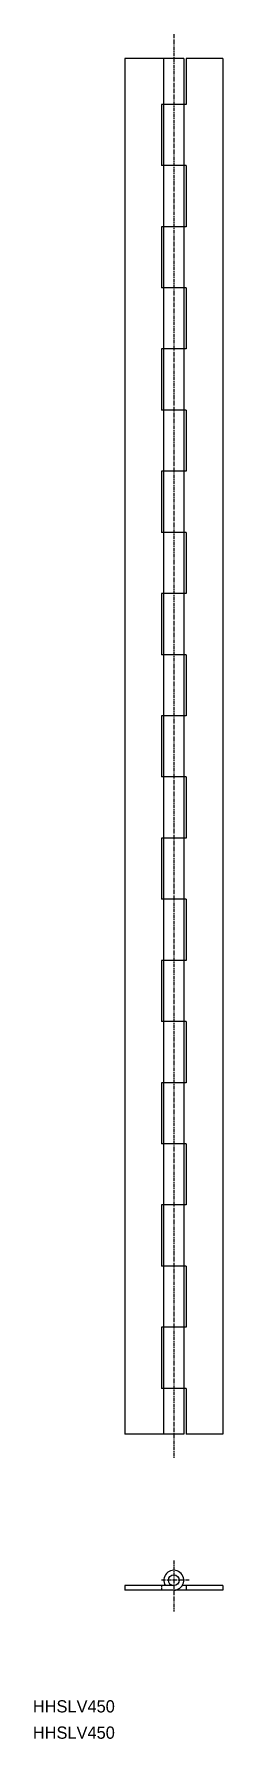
# Model space of a CAD drawing. Extents: x -15817 to -15755, y -126 to 432.
import ezdxf

# ---------------------------------------------------------------- set-up
doc = ezdxf.new("R2010")
doc.units = 0
doc.linetypes.add('CENTER', pattern=[2, 1.25, -0.25, 0.25, -0.25])
doc.linetypes.add('DASHED', pattern=[0.75, 0.5, -0.25])
doc.layers.get('0').update_dxf_attribs({"linetype": 'CONTINUOUS'})
doc.layers.add('CENTER', color=1, linetype='CENTER')

msp = doc.modelspace()

# ---------------------------------------------------------------- linework, layer by layer
at = {"color": 7, "linetype": 'CONTINUOUS'}
for points in [[(-15787.44, 423.94), (-15787.44, 72.71)], [(-15768.19, 423.94), (-15787.44, 423.94)], [(-15768.19, 423.94), (-15775.49, 423.94)], [(-15774.69, -26.06), (-15774.69, 423.94)], [(-15768.19, 423.94), (-15768.19, -26.06)], [(-15755.44, 423.94), (-15767.39, 423.94)], [(-15767.39, 423.94), (-15767.39, 408.94)], [(-15755.44, 423.94), (-15755.44, 72.71)], [(-15775.49, 408.94), (-15775.49, 388.94)], [(-15767.39, 408.94), (-15775.49, 408.94)], [(-15767.39, 408.94), (-15775.49, 408.94)], [(-15767.39, 388.94), (-15775.49, 388.94)], [(-15767.39, 388.94), (-15767.39, 368.94)], [(-15775.49, 368.94), (-15775.49, 348.94)], [(-15767.39, 368.94), (-15775.49, 368.94)], [(-15767.39, 368.94), (-15775.49, 368.94)], [(-15767.39, 348.94), (-15775.49, 348.94)], [(-15767.39, 348.94), (-15767.39, 328.94)], [(-15775.49, 328.94), (-15775.49, 308.94)], [(-15767.39, 328.94), (-15775.49, 328.94)], [(-15767.39, 328.94), (-15775.49, 328.94)], [(-15767.39, 308.94), (-15775.49, 308.94)], [(-15767.39, 308.94), (-15767.39, 288.94)], [(-15767.39, 288.94), (-15775.49, 288.94)], [(-15767.39, 288.94), (-15775.49, 288.94)], [(-15775.49, 288.94), (-15775.49, 268.94)], [(-15767.39, 268.94), (-15775.49, 268.94)], [(-15767.39, 268.94), (-15767.39, 248.94)], [(-15775.49, 248.94), (-15775.49, 228.94)], [(-15767.39, 248.94), (-15775.49, 248.94)], [(-15767.39, 248.94), (-15775.49, 248.94)], [(-15767.39, 228.94), (-15775.49, 228.94)], [(-15767.39, 228.94), (-15767.39, 208.94)], [(-15775.49, 208.94), (-15775.49, 188.94)], [(-15767.39, 208.94), (-15775.49, 208.94)], [(-15767.39, 208.94), (-15775.49, 208.94)], [(-15767.39, 188.94), (-15775.49, 188.94)], [(-15767.39, 188.94), (-15767.39, 168.94)], [(-15775.49, 168.94), (-15775.49, 148.94)], [(-15767.39, 168.94), (-15775.49, 168.94)], [(-15767.39, 168.94), (-15775.49, 168.94)], [(-15767.39, 148.94), (-15775.49, 148.94)], [(-15767.39, 148.94), (-15767.39, 128.94)], [(-15775.49, 128.94), (-15775.49, 108.94)], [(-15767.39, 128.94), (-15775.49, 128.94)], [(-15767.39, 128.94), (-15775.49, 128.94)], [(-15767.39, 108.94), (-15775.49, 108.94)], [(-15767.39, 108.94), (-15767.39, 88.94)], [(-15767.39, 88.94), (-15775.49, 88.94)], [(-15767.39, 88.94), (-15775.49, 88.94)], [(-15775.49, 88.94), (-15775.49, 68.94)], [(-15787.44, 72.71), (-15787.44, -26.06)], [(-15755.44, 72.71), (-15755.44, -26.06)], [(-15767.39, 68.94), (-15775.49, 68.94)], [(-15767.39, 68.94), (-15767.39, 48.94)], [(-15767.39, 48.94), (-15775.49, 48.94)], [(-15775.49, 48.94), (-15775.49, 28.94)], [(-15767.39, 48.94), (-15775.49, 48.94)], [(-15767.39, 28.94), (-15775.49, 28.94)], [(-15767.39, 28.94), (-15767.39, 8.94)], [(-15767.39, 8.94), (-15775.49, 8.94)], [(-15775.49, 8.94), (-15775.49, -11.06)], [(-15767.39, -11.06), (-15775.49, -11.06)], [(-15767.39, -11.06), (-15767.39, -26.06)], [(-15768.19, -26.06), (-15787.44, -26.06)], [(-15755.44, -26.06), (-15767.39, -26.06)], [(-15787.44, -75.55), (-15787.44, -77.05)], [(-15771.44, -75.55), (-15787.44, -75.55)], [(-15755.44, -77.05), (-15787.44, -77.05)], [(-15755.44, -75.55), (-15768.7, -75.55)], [(-15767.39, -75.55), (-15767.39, -77.05)], [(-15755.44, -75.55), (-15755.44, -77.05)]]:
    msp.add_lwpolyline(points, dxfattribs=at)
at = {"color": 3, "linetype": 'DASHED'}
msp.add_lwpolyline([(-15775.49, -75.55), (-15775.49, -77.05)], dxfattribs=at)
at = {"color": 7, "linetype": 'CONTINUOUS'}
msp.add_circle((-15771.44, -73.8), 1.75, dxfattribs=at)
msp.add_arc((-15771.44, -73.8), 3.25, 270, 212.579, dxfattribs=at)
at = {"layer": 'CENTER', "color": 1, "linetype": 'CENTER'}
for points in [[(-15771.44, 431.94), (-15771.44, -34.06)], [(-15771.44, -67.36), (-15771.44, -84.01)], [(-15766.4, -73.8), (-15775.48, -73.8)]]:
    msp.add_lwpolyline(points, dxfattribs=at)

# ---------------------------------------------------------------- texts
at = {"color": 7, "linetype": 'CONTINUOUS'}
for p in [(-15817.44, -117.05), (-15817.44, -125.65)]:
    msp.add_text('HHSLV450', height=4, dxfattribs=at).set_placement(p)

doc.saveas('drawing.dxf')
